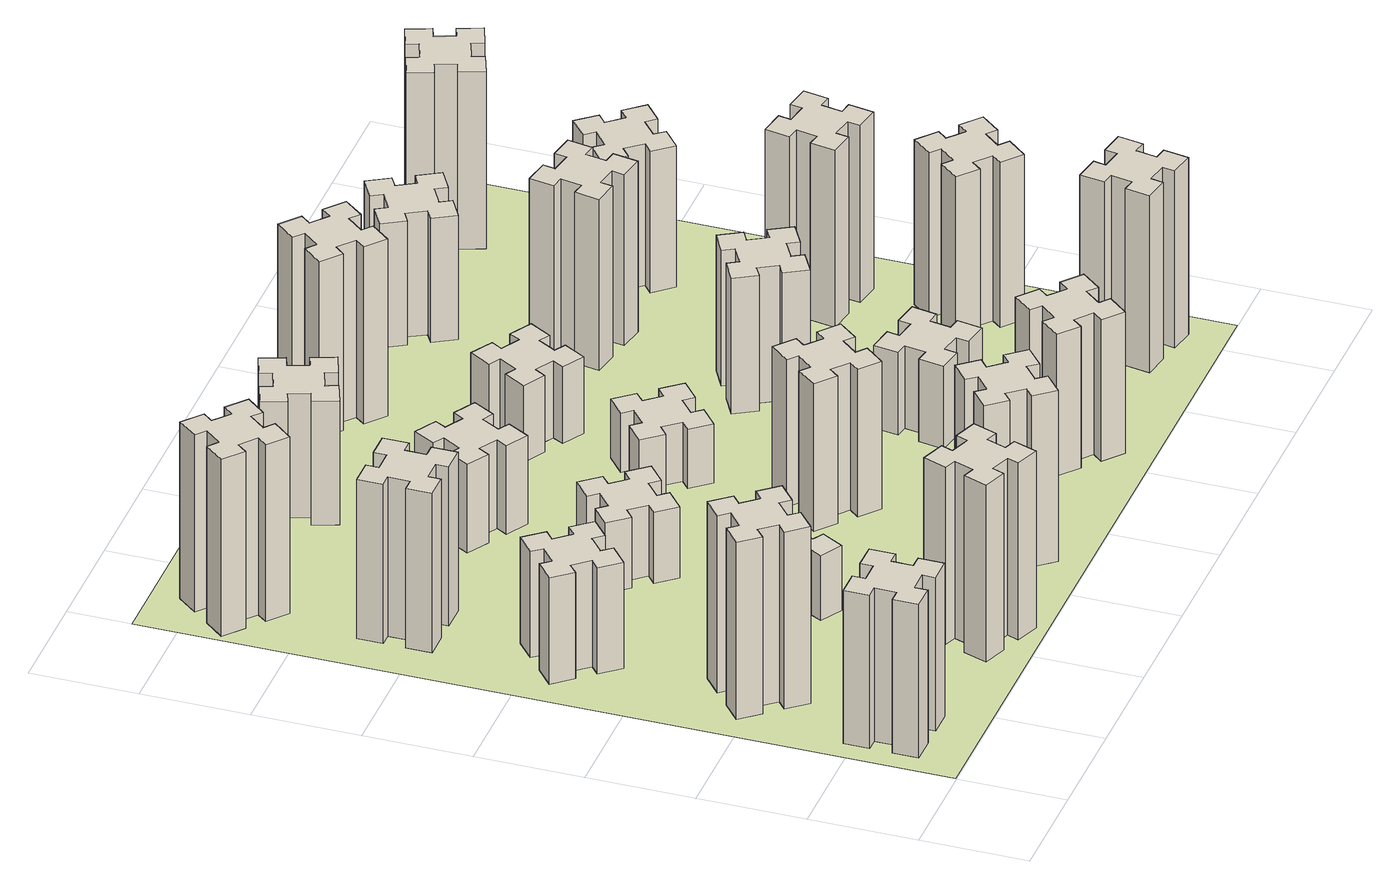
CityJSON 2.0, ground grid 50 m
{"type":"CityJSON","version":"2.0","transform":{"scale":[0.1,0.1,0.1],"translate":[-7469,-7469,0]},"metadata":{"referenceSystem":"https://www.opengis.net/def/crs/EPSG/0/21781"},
"CityObjects":{
"building1":{"type":"Building","attributes":{"class":"1000","function":"1000","usage":"1000","yearOfConstruction":2016,"roofType":"1000","measuredHeight":78,"storeysAboveGround":30,"storeysBelowGround":0},"geometry":[{"type":"Solid","lod":"1","boundaries":[[[[0,1,2,3,4,5,6,7,8,9,10,11,12,13,14,15,16,17,18,19]],[[17,16,20,21]],[[16,15,22,20]],[[15,14,23,22]],[[14,13,24,23]],[[13,12,25,24]],[[12,11,26,25]],[[11,10,27,26]],[[10,9,28,27]],[[9,8,29,28]],[[8,7,30,29]],[[7,6,31,30]],[[6,5,32,31]],[[5,4,33,32]],[[4,3,34,33]],[[3,2,35,34]],[[2,1,36,35]],[[1,0,37,36]],[[0,19,38,37]],[[19,18,39,38]],[[18,17,21,39]],[[24,25,26,27,28,29,30,31,32,33,34,35,36,37,38,39,21,20,22,23]]]]}]},
"building2":{"type":"Building","attributes":{"class":"1000","function":"1000","usage":"1000","yearOfConstruction":2016,"roofType":"1000","measuredHeight":90,"storeysAboveGround":30,"storeysBelowGround":0},"geometry":[{"type":"Solid","lod":"1","boundaries":[[[[40,41,42,43,44,45,46,47,48,49,50,51,52,53,54,55,56,57,58,59]],[[57,56,60,61]],[[56,55,62,60]],[[55,54,63,62]],[[54,53,64,63]],[[53,52,65,64]],[[52,51,66,65]],[[51,50,67,66]],[[50,49,68,67]],[[49,48,69,68]],[[48,47,70,69]],[[47,46,71,70]],[[46,45,72,71]],[[45,44,73,72]],[[44,43,74,73]],[[43,42,75,74]],[[42,41,76,75]],[[41,40,77,76]],[[40,59,78,77]],[[59,58,79,78]],[[58,57,61,79]],[[64,65,66,67,68,69,70,71,72,73,74,75,76,77,78,79,61,60,62,63]]]]}]},
"building3":{"type":"Building","attributes":{"class":"1000","function":"1000","usage":"1000","yearOfConstruction":2016,"roofType":"1000","measuredHeight":54,"storeysAboveGround":30,"storeysBelowGround":0},"geometry":[{"type":"Solid","lod":"1","boundaries":[[[[80,81,82,83,84,85,86,87,88,89,90,91,92,93,94,95,96,97,98,99]],[[97,96,100,101]],[[96,95,102,100]],[[95,94,103,102]],[[94,93,104,103]],[[93,92,105,104]],[[92,91,106,105]],[[91,90,107,106]],[[90,89,108,107]],[[89,88,109,108]],[[88,87,110,109]],[[87,86,111,110]],[[86,85,112,111]],[[85,84,113,112]],[[84,83,114,113]],[[83,82,115,114]],[[82,81,116,115]],[[81,80,117,116]],[[80,99,118,117]],[[99,98,119,118]],[[98,97,101,119]],[[104,105,106,107,108,109,110,111,112,113,114,115,116,117,118,119,101,100,102,103]]]]}]},
"building4":{"type":"Building","attributes":{"class":"1000","function":"1000","usage":"1000","yearOfConstruction":2016,"roofType":"1000","measuredHeight":81,"storeysAboveGround":30,"storeysBelowGround":0},"geometry":[{"type":"Solid","lod":"1","boundaries":[[[[120,121,122,123,124,125,126,127,128,129,130,131,132,133,134,135,136,137,138,139]],[[137,136,140,141]],[[136,135,142,140]],[[135,134,143,142]],[[134,133,144,143]],[[133,132,145,144]],[[132,131,146,145]],[[131,130,147,146]],[[130,129,148,147]],[[129,128,149,148]],[[128,127,150,149]],[[127,126,151,150]],[[126,125,152,151]],[[125,124,153,152]],[[124,123,154,153]],[[123,122,155,154]],[[122,121,156,155]],[[121,120,157,156]],[[120,139,158,157]],[[139,138,159,158]],[[138,137,141,159]],[[144,145,146,147,148,149,150,151,152,153,154,155,156,157,158,159,141,140,142,143]]]]}]},
"building5":{"type":"Building","attributes":{"class":"1000","function":"1000","usage":"1000","yearOfConstruction":2016,"roofType":"1000","measuredHeight":90,"storeysAboveGround":30,"storeysBelowGround":0},"geometry":[{"type":"Solid","lod":"1","boundaries":[[[[160,161,162,163,164,165,166,167,168,169,170,171,172,173,174,175,176,177,178,179]],[[177,176,180,181]],[[176,175,182,180]],[[175,174,183,182]],[[174,173,184,183]],[[173,172,185,184]],[[172,171,186,185]],[[171,170,187,186]],[[170,169,188,187]],[[169,168,189,188]],[[168,167,190,189]],[[167,166,191,190]],[[166,165,192,191]],[[165,164,193,192]],[[164,163,194,193]],[[163,162,195,194]],[[162,161,196,195]],[[161,160,197,196]],[[160,179,198,197]],[[179,178,199,198]],[[178,177,181,199]],[[184,185,186,187,188,189,190,191,192,193,194,195,196,197,198,199,181,180,182,183]]]]}]},
"building6":{"type":"Building","attributes":{"class":"1000","function":"1000","usage":"1000","yearOfConstruction":2016,"roofType":"1000","measuredHeight":90,"storeysAboveGround":30,"storeysBelowGround":0},"geometry":[{"type":"Solid","lod":"1","boundaries":[[[[200,201,202,203,204,205,206,207,208,209,210,211,212,213,214,215,216,217,218,219]],[[217,216,220,221]],[[216,215,222,220]],[[215,214,223,222]],[[214,213,224,223]],[[213,212,225,224]],[[212,211,226,225]],[[211,210,227,226]],[[210,209,228,227]],[[209,208,229,228]],[[208,207,230,229]],[[207,206,231,230]],[[206,205,232,231]],[[205,204,233,232]],[[204,203,234,233]],[[203,202,235,234]],[[202,201,236,235]],[[201,200,237,236]],[[200,219,238,237]],[[219,218,239,238]],[[218,217,221,239]],[[224,225,226,227,228,229,230,231,232,233,234,235,236,237,238,239,221,220,222,223]]]]}]},
"building7":{"type":"Building","attributes":{"class":"1000","function":"1000","usage":"1000","yearOfConstruction":2016,"roofType":"1000","measuredHeight":33,"storeysAboveGround":30,"storeysBelowGround":0},"geometry":[{"type":"Solid","lod":"1","boundaries":[[[[240,241,242,243,244,245,246,247,248,249,250,251,252,253,254,255,256,257,258,259]],[[257,256,260,261]],[[256,255,262,260]],[[255,254,263,262]],[[254,253,264,263]],[[253,252,265,264]],[[252,251,266,265]],[[251,250,267,266]],[[250,249,268,267]],[[249,248,269,268]],[[248,247,270,269]],[[247,246,271,270]],[[246,245,272,271]],[[245,244,273,272]],[[244,243,274,273]],[[243,242,275,274]],[[242,241,276,275]],[[241,240,277,276]],[[240,259,278,277]],[[259,258,279,278]],[[258,257,261,279]],[[264,265,266,267,268,269,270,271,272,273,274,275,276,277,278,279,261,260,262,263]]]]}]},
"building8":{"type":"Building","attributes":{"class":"1000","function":"1000","usage":"1000","yearOfConstruction":2016,"roofType":"1000","measuredHeight":36,"storeysAboveGround":30,"storeysBelowGround":0},"geometry":[{"type":"Solid","lod":"1","boundaries":[[[[280,281,282,283,284,285,286,287,288,289,290,291,292,293,294,295,296,297,298,299]],[[297,296,300,301]],[[296,295,302,300]],[[295,294,303,302]],[[294,293,304,303]],[[293,292,305,304]],[[292,291,306,305]],[[291,290,307,306]],[[290,289,308,307]],[[289,288,309,308]],[[288,287,310,309]],[[287,286,311,310]],[[286,285,312,311]],[[285,284,313,312]],[[284,283,314,313]],[[283,282,315,314]],[[282,281,316,315]],[[281,280,317,316]],[[280,299,318,317]],[[299,298,319,318]],[[298,297,301,319]],[[304,305,306,307,308,309,310,311,312,313,314,315,316,317,318,319,301,300,302,303]]]]}]},
"building9":{"type":"Building","attributes":{"class":"1000","function":"1000","usage":"1000","yearOfConstruction":2016,"roofType":"1000","measuredHeight":87,"storeysAboveGround":30,"storeysBelowGround":0},"geometry":[{"type":"Solid","lod":"1","boundaries":[[[[320,321,322,323,324,325,326,327,328,329,330,331,332,333,334,335,336,337,338,339]],[[337,336,340,341]],[[336,335,342,340]],[[335,334,343,342]],[[334,333,344,343]],[[333,332,345,344]],[[332,331,346,345]],[[331,330,347,346]],[[330,329,348,347]],[[329,328,349,348]],[[328,327,350,349]],[[327,326,351,350]],[[326,325,352,351]],[[325,324,353,352]],[[324,323,354,353]],[[323,322,355,354]],[[322,321,356,355]],[[321,320,357,356]],[[320,339,358,357]],[[339,338,359,358]],[[338,337,341,359]],[[344,345,346,347,348,349,350,351,352,353,354,355,356,357,358,359,341,340,342,343]]]]}]},
"building10":{"type":"Building","attributes":{"class":"1000","function":"1000","usage":"1000","yearOfConstruction":2016,"roofType":"1000","measuredHeight":45,"storeysAboveGround":30,"storeysBelowGround":0},"geometry":[{"type":"Solid","lod":"1","boundaries":[[[[360,361,362,363,364,365,366,367,368,369,370,371,372,373,374,375,376,377,378,379]],[[377,376,380,381]],[[376,375,382,380]],[[375,374,383,382]],[[374,373,384,383]],[[373,372,385,384]],[[372,371,386,385]],[[371,370,387,386]],[[370,369,388,387]],[[369,368,389,388]],[[368,367,390,389]],[[367,366,391,390]],[[366,365,392,391]],[[365,364,393,392]],[[364,363,394,393]],[[363,362,395,394]],[[362,361,396,395]],[[361,360,397,396]],[[360,379,398,397]],[[379,378,399,398]],[[378,377,381,399]],[[384,385,386,387,388,389,390,391,392,393,394,395,396,397,398,399,381,380,382,383]]]]}]},
"building11":{"type":"Building","attributes":{"class":"1000","function":"1000","usage":"1000","yearOfConstruction":2016,"roofType":"1000","measuredHeight":63,"storeysAboveGround":30,"storeysBelowGround":0},"geometry":[{"type":"Solid","lod":"1","boundaries":[[[[400,401,402,403,404,405,406,407,408,409,410,411,412,413,414,415,416,417,418,419]],[[417,416,420,421]],[[416,415,422,420]],[[415,414,423,422]],[[414,413,424,423]],[[413,412,425,424]],[[412,411,426,425]],[[411,410,427,426]],[[410,409,428,427]],[[409,408,429,428]],[[408,407,430,429]],[[407,406,431,430]],[[406,405,432,431]],[[405,404,433,432]],[[404,403,434,433]],[[403,402,435,434]],[[402,401,436,435]],[[401,400,437,436]],[[400,419,438,437]],[[419,418,439,438]],[[418,417,421,439]],[[424,425,426,427,428,429,430,431,432,433,434,435,436,437,438,439,421,420,422,423]]]]}]},
"building12":{"type":"Building","attributes":{"class":"1000","function":"1000","usage":"1000","yearOfConstruction":2016,"roofType":"1000","measuredHeight":75,"storeysAboveGround":30,"storeysBelowGround":0},"geometry":[{"type":"Solid","lod":"1","boundaries":[[[[440,441,442,443,444,445,446,447,448,449,450,451,452,453,454,455,456,457,458,459]],[[457,456,460,461]],[[456,455,462,460]],[[455,454,463,462]],[[454,453,464,463]],[[453,452,465,464]],[[452,451,466,465]],[[451,450,467,466]],[[450,449,468,467]],[[449,448,469,468]],[[448,447,470,469]],[[447,446,471,470]],[[446,445,472,471]],[[445,444,473,472]],[[444,443,474,473]],[[443,442,475,474]],[[442,441,476,475]],[[441,440,477,476]],[[440,459,478,477]],[[459,458,479,478]],[[458,457,461,479]],[[464,465,466,467,468,469,470,471,472,473,474,475,476,477,478,479,461,460,462,463]]]]}]},
"building13":{"type":"Building","attributes":{"class":"1000","function":"1000","usage":"1000","yearOfConstruction":2016,"roofType":"1000","measuredHeight":30,"storeysAboveGround":30,"storeysBelowGround":0},"geometry":[{"type":"Solid","lod":"1","boundaries":[[[[480,481,482,483,484,485,486,487,488,489,490,491,492,493,494,495,496,497,498,499]],[[497,496,500,501]],[[496,495,502,500]],[[495,494,503,502]],[[494,493,504,503]],[[493,492,505,504]],[[492,491,506,505]],[[491,490,507,506]],[[490,489,508,507]],[[489,488,509,508]],[[488,487,510,509]],[[487,486,511,510]],[[486,485,512,511]],[[485,484,513,512]],[[484,483,514,513]],[[483,482,515,514]],[[482,481,516,515]],[[481,480,517,516]],[[480,499,518,517]],[[499,498,519,518]],[[498,497,501,519]],[[504,505,506,507,508,509,510,511,512,513,514,515,516,517,518,519,501,500,502,503]]]]}]},
"building14":{"type":"Building","attributes":{"class":"1000","function":"1000","usage":"1000","yearOfConstruction":2016,"roofType":"1000","measuredHeight":72,"storeysAboveGround":30,"storeysBelowGround":0},"geometry":[{"type":"Solid","lod":"1","boundaries":[[[[520,521,522,523,524,525,526,527,528,529,530,531,532,533,534,535,536,537,538,539]],[[537,536,540,541]],[[536,535,542,540]],[[535,534,543,542]],[[534,533,544,543]],[[533,532,545,544]],[[532,531,546,545]],[[531,530,547,546]],[[530,529,548,547]],[[529,528,549,548]],[[528,527,550,549]],[[527,526,551,550]],[[526,525,552,551]],[[525,524,553,552]],[[524,523,554,553]],[[523,522,555,554]],[[522,521,556,555]],[[521,520,557,556]],[[520,539,558,557]],[[539,538,559,558]],[[538,537,541,559]],[[544,545,546,547,548,549,550,551,552,553,554,555,556,557,558,559,541,540,542,543]]]]}]},
"building15":{"type":"Building","attributes":{"class":"1000","function":"1000","usage":"1000","yearOfConstruction":2016,"roofType":"1000","measuredHeight":39,"storeysAboveGround":30,"storeysBelowGround":0},"geometry":[{"type":"Solid","lod":"1","boundaries":[[[[560,561,562,563,564,565,566,567,568,569,570,571,572,573,574,575,576,577,578,579]],[[577,576,580,581]],[[576,575,582,580]],[[575,574,583,582]],[[574,573,584,583]],[[573,572,585,584]],[[572,571,586,585]],[[571,570,587,586]],[[570,569,588,587]],[[569,568,589,588]],[[568,567,590,589]],[[567,566,591,590]],[[566,565,592,591]],[[565,564,593,592]],[[564,563,594,593]],[[563,562,595,594]],[[562,561,596,595]],[[561,560,597,596]],[[560,579,598,597]],[[579,578,599,598]],[[578,577,581,599]],[[584,585,586,587,588,589,590,591,592,593,594,595,596,597,598,599,581,580,582,583]]]]}]},
"building16":{"type":"Building","attributes":{"class":"1000","function":"1000","usage":"1000","yearOfConstruction":2016,"roofType":"1000","measuredHeight":90,"storeysAboveGround":30,"storeysBelowGround":0},"geometry":[{"type":"Solid","lod":"1","boundaries":[[[[600,601,602,603,604,605,606,607,608,609,610,611,612,613,614,615,616,617,618,619]],[[617,616,620,621]],[[616,615,622,620]],[[615,614,623,622]],[[614,613,624,623]],[[613,612,625,624]],[[612,611,626,625]],[[611,610,627,626]],[[610,609,628,627]],[[609,608,629,628]],[[608,607,630,629]],[[607,606,631,630]],[[606,605,632,631]],[[605,604,633,632]],[[604,603,634,633]],[[603,602,635,634]],[[602,601,636,635]],[[601,600,637,636]],[[600,619,638,637]],[[619,618,639,638]],[[618,617,621,639]],[[624,625,626,627,628,629,630,631,632,633,634,635,636,637,638,639,621,620,622,623]]]]}]},
"building17":{"type":"Building","attributes":{"class":"1000","function":"1000","usage":"1000","yearOfConstruction":2016,"roofType":"1000","measuredHeight":42,"storeysAboveGround":30,"storeysBelowGround":0},"geometry":[{"type":"Solid","lod":"1","boundaries":[[[[640,641,642,643,644,645,646,647,648,649,650,651,652,653,654,655,656,657,658,659]],[[657,656,660,661]],[[656,655,662,660]],[[655,654,663,662]],[[654,653,664,663]],[[653,652,665,664]],[[652,651,666,665]],[[651,650,667,666]],[[650,649,668,667]],[[649,648,669,668]],[[648,647,670,669]],[[647,646,671,670]],[[646,645,672,671]],[[645,644,673,672]],[[644,643,674,673]],[[643,642,675,674]],[[642,641,676,675]],[[641,640,677,676]],[[640,659,678,677]],[[659,658,679,678]],[[658,657,661,679]],[[664,665,666,667,668,669,670,671,672,673,674,675,676,677,678,679,661,660,662,663]]]]}]},
"building18":{"type":"Building","attributes":{"class":"1000","function":"1000","usage":"1000","yearOfConstruction":2016,"roofType":"1000","measuredHeight":69,"storeysAboveGround":30,"storeysBelowGround":0},"geometry":[{"type":"Solid","lod":"1","boundaries":[[[[680,681,682,683,684,685,686,687,688,689,690,691,692,693,694,695,696,697,698,699]],[[697,696,700,701]],[[696,695,702,700]],[[695,694,703,702]],[[694,693,704,703]],[[693,692,705,704]],[[692,691,706,705]],[[691,690,707,706]],[[690,689,708,707]],[[689,688,709,708]],[[688,687,710,709]],[[687,686,711,710]],[[686,685,712,711]],[[685,684,713,712]],[[684,683,714,713]],[[683,682,715,714]],[[682,681,716,715]],[[681,680,717,716]],[[680,699,718,717]],[[699,698,719,718]],[[698,697,701,719]],[[704,705,706,707,708,709,710,711,712,713,714,715,716,717,718,719,701,700,702,703]]]]}]},
"building19":{"type":"Building","attributes":{"class":"1000","function":"1000","usage":"1000","yearOfConstruction":2016,"roofType":"1000","measuredHeight":87,"storeysAboveGround":30,"storeysBelowGround":0},"geometry":[{"type":"Solid","lod":"1","boundaries":[[[[720,721,722,723,724,725,726,727,728,729,730,731,732,733,734,735,736,737,738,739]],[[737,736,740,741]],[[736,735,742,740]],[[735,734,743,742]],[[734,733,744,743]],[[733,732,745,744]],[[732,731,746,745]],[[731,730,747,746]],[[730,729,748,747]],[[729,728,749,748]],[[728,727,750,749]],[[727,726,751,750]],[[726,725,752,751]],[[725,724,753,752]],[[724,723,754,753]],[[723,722,755,754]],[[722,721,756,755]],[[721,720,757,756]],[[720,739,758,757]],[[739,738,759,758]],[[738,737,741,759]],[[744,745,746,747,748,749,750,751,752,753,754,755,756,757,758,759,741,740,742,743]]]]}]},
"building20":{"type":"Building","attributes":{"class":"1000","function":"1000","usage":"1000","yearOfConstruction":2016,"roofType":"1000","measuredHeight":90,"storeysAboveGround":30,"storeysBelowGround":0},"geometry":[{"type":"Solid","lod":"1","boundaries":[[[[760,761,762,763,764,765,766,767,768,769,770,771,772,773,774,775,776,777,778,779]],[[777,776,780,781]],[[776,775,782,780]],[[775,774,783,782]],[[774,773,784,783]],[[773,772,785,784]],[[772,771,786,785]],[[771,770,787,786]],[[770,769,788,787]],[[769,768,789,788]],[[768,767,790,789]],[[767,766,791,790]],[[766,765,792,791]],[[765,764,793,792]],[[764,763,794,793]],[[763,762,795,794]],[[762,761,796,795]],[[761,760,797,796]],[[760,779,798,797]],[[779,778,799,798]],[[778,777,781,799]],[[784,785,786,787,788,789,790,791,792,793,794,795,796,797,798,799,781,780,782,783]]]]}]},
"building21":{"type":"Building","attributes":{"class":"1000","function":"1000","usage":"1000","yearOfConstruction":2016,"roofType":"1000","measuredHeight":63,"storeysAboveGround":30,"storeysBelowGround":0},"geometry":[{"type":"Solid","lod":"1","boundaries":[[[[800,801,802,803,804,805,806,807,808,809,810,811,812,813,814,815,816,817,818,819]],[[817,816,820,821]],[[816,815,822,820]],[[815,814,823,822]],[[814,813,824,823]],[[813,812,825,824]],[[812,811,826,825]],[[811,810,827,826]],[[810,809,828,827]],[[809,808,829,828]],[[808,807,830,829]],[[807,806,831,830]],[[806,805,832,831]],[[805,804,833,832]],[[804,803,834,833]],[[803,802,835,834]],[[802,801,836,835]],[[801,800,837,836]],[[800,819,838,837]],[[819,818,839,838]],[[818,817,821,839]],[[824,825,826,827,828,829,830,831,832,833,834,835,836,837,838,839,821,820,822,823]]]]}]},
"building22":{"type":"Building","attributes":{"class":"1000","function":"1000","usage":"1000","yearOfConstruction":2016,"roofType":"1000","measuredHeight":84,"storeysAboveGround":30,"storeysBelowGround":0},"geometry":[{"type":"Solid","lod":"1","boundaries":[[[[840,841,842,843,844,845,846,847,848,849,850,851,852,853,854,855,856,857,858,859]],[[857,856,860,861]],[[856,855,862,860]],[[855,854,863,862]],[[854,853,864,863]],[[853,852,865,864]],[[852,851,866,865]],[[851,850,867,866]],[[850,849,868,867]],[[849,848,869,868]],[[848,847,870,869]],[[847,846,871,870]],[[846,845,872,871]],[[845,844,873,872]],[[844,843,874,873]],[[843,842,875,874]],[[842,841,876,875]],[[841,840,877,876]],[[840,859,878,877]],[[859,858,879,878]],[[858,857,861,879]],[[864,865,866,867,868,869,870,871,872,873,874,875,876,877,878,879,861,860,862,863]]]]}]},
"building23":{"type":"Building","attributes":{"class":"1000","function":"1000","usage":"1000","yearOfConstruction":2016,"roofType":"1000","measuredHeight":90,"storeysAboveGround":30,"storeysBelowGround":0},"geometry":[{"type":"Solid","lod":"1","boundaries":[[[[880,881,882,883,884,885,886,887,888,889,890,891,892,893,894,895,896,897,898,899]],[[897,896,900,901]],[[896,895,902,900]],[[895,894,903,902]],[[894,893,904,903]],[[893,892,905,904]],[[892,891,906,905]],[[891,890,907,906]],[[890,889,908,907]],[[889,888,909,908]],[[888,887,910,909]],[[887,886,911,910]],[[886,885,912,911]],[[885,884,913,912]],[[884,883,914,913]],[[883,882,915,914]],[[882,881,916,915]],[[881,880,917,916]],[[880,899,918,917]],[[899,898,919,918]],[[898,897,901,919]],[[904,905,906,907,908,909,910,911,912,913,914,915,916,917,918,919,901,900,902,903]]]]}]},
"building24":{"type":"Building","attributes":{"class":"1000","function":"1000","usage":"1000","yearOfConstruction":2016,"roofType":"1000","measuredHeight":72,"storeysAboveGround":30,"storeysBelowGround":0},"geometry":[{"type":"Solid","lod":"1","boundaries":[[[[920,921,922,923,924,925,926,927,928,929,930,931,932,933,934,935,936,937,938,939]],[[937,936,940,941]],[[936,935,942,940]],[[935,934,943,942]],[[934,933,944,943]],[[933,932,945,944]],[[932,931,946,945]],[[931,930,947,946]],[[930,929,948,947]],[[929,928,949,948]],[[928,927,950,949]],[[927,926,951,950]],[[926,925,952,951]],[[925,924,953,952]],[[924,923,954,953]],[[923,922,955,954]],[[922,921,956,955]],[[921,920,957,956]],[[920,939,958,957]],[[939,938,959,958]],[[938,937,941,959]],[[944,945,946,947,948,949,950,951,952,953,954,955,956,957,958,959,941,940,942,943]]]]}]},
"building25":{"type":"Building","attributes":{"class":"1000","function":"1000","usage":"1000","yearOfConstruction":2016,"roofType":"1000","measuredHeight":90,"storeysAboveGround":30,"storeysBelowGround":0},"geometry":[{"type":"Solid","lod":"1","boundaries":[[[[960,961,962,963,964,965,966,967,968,969,970,971,972,973,974,975,976,977,978,979]],[[977,976,980,981]],[[976,975,982,980]],[[975,974,983,982]],[[974,973,984,983]],[[973,972,985,984]],[[972,971,986,985]],[[971,970,987,986]],[[970,969,988,987]],[[969,968,989,988]],[[968,967,990,989]],[[967,966,991,990]],[[966,965,992,991]],[[965,964,993,992]],[[964,963,994,993]],[[963,962,995,994]],[[962,961,996,995]],[[961,960,997,996]],[[960,979,998,997]],[[979,978,999,998]],[[978,977,981,999]],[[984,985,986,987,988,989,990,991,992,993,994,995,996,997,998,999,981,980,982,983]]]]}]},
"landuse1":{"type":"LandUse","attributes":{"name":"plot1","function":"1010"},"geometry":[{"type":"MultiSurface","lod":"1","boundaries":[[[1000,1001,1002,1003]]]}]}
},
"vertices":[
[165,425,0],[165,325,0],[105,325,0],[105,205,0],[225,205,0],[225,265,0],[325,265,0],[325,205,0],[445,205,0],[445,325,0],[385,325,0],[385,425,0],[445,425,0],[445,545,0],[325,545,0],[325,485,0],[225,485,0],[225,545,0],[105,545,0],[105,425,0],[225,485,780],[225,545,780],[325,485,780],[325,545,780],[445,545,780],[445,425,780],[385,425,780],[385,325,780],[445,325,780],[445,205,780],[325,205,780],[325,265,780],[225,265,780],[225,205,780],[105,205,780],[105,325,780],[165,325,780],[165,425,780],[105,425,780],[105,545,780],
[492,1048,0],[427,1124,0],[473,1163,0],[396,1255,0],[304,1178,0],[343,1132,0],[266,1067,0],[228,1113,0],[136,1036,0],[213,944,0],[259,983,0],[323,906,0],[277,868,0],[354,776,0],[446,853,0],[408,899,0],[484,963,0],[523,917,0],[615,994,0],[538,1086,0],[484,963,900],[523,917,900],[408,899,900],[446,853,900],[354,776,900],[277,868,900],[323,906,900],[259,983,900],[213,944,900],[136,1036,900],[228,1113,900],[266,1067,900],[343,1132,900],[304,1178,900],[396,1255,900],[473,1163,900],[427,1124,900],[492,1048,900],[538,1086,900],[615,994,900],
[492,1888,0],[427,1964,0],[473,2003,0],[396,2095,0],[304,2018,0],[343,1972,0],[266,1907,0],[228,1953,0],[136,1876,0],[213,1784,0],[259,1823,0],[323,1746,0],[277,1708,0],[354,1616,0],[446,1693,0],[408,1739,0],[484,1803,0],[523,1757,0],[615,1834,0],[538,1926,0],[484,1803,540],[523,1757,540],[408,1739,540],[446,1693,540],[354,1616,540],[277,1708,540],[323,1746,540],[259,1823,540],[213,1784,540],[136,1876,540],[228,1953,540],[266,1907,540],[343,1972,540],[304,2018,540],[396,2095,540],[473,2003,540],[427,1964,540],[492,1888,540],[538,1926,540],[615,1834,540],
[485,2545,0],[485,2645,0],[545,2645,0],[545,2765,0],[425,2765,0],[425,2705,0],[325,2705,0],[325,2765,0],[205,2765,0],[205,2645,0],[265,2645,0],[265,2545,0],[205,2545,0],[205,2425,0],[325,2425,0],[325,2485,0],[425,2485,0],[425,2425,0],[545,2425,0],[545,2545,0],[425,2485,810],[425,2425,810],[325,2485,810],[325,2425,810],[205,2425,810],[205,2545,810],[265,2545,810],[265,2645,810],[205,2645,810],[205,2765,810],[325,2765,810],[325,2705,810],[425,2705,810],[425,2765,810],[545,2765,810],[545,2645,810],[485,2645,810],[485,2545,810],[545,2545,810],[545,2425,810],
[1029,360,0],[995,266,0],[939,287,0],[897,174,0],[1010,133,0],[1031,189,0],[1125,155,0],[1104,99,0],[1217,57,0],[1258,170,0],[1202,191,0],[1236,285,0],[1292,264,0],[1333,377,0],[1220,418,0],[1200,362,0],[1106,396,0],[1127,452,0],[1014,493,0],[973,380,0],[1106,396,900],[1127,452,900],[1200,362,900],[1220,418,900],[1333,377,900],[1292,264,900],[1236,285,900],[1202,191,900],[1258,170,900],[1217,57,900],[1104,99,900],[1125,155,900],[1031,189,900],[1010,133,900],[897,174,900],[939,287,900],[995,266,900],[1029,360,900],[973,380,900],[1014,493,900],
[384,3387,0],[308,3452,0],[346,3498,0],[254,3575,0],[177,3483,0],[223,3444,0],[159,3368,0],[113,3406,0],[36,3314,0],[128,3237,0],[166,3283,0],[243,3219,0],[204,3173,0],[296,3096,0],[373,3188,0],[327,3226,0],[392,3303,0],[438,3264,0],[515,3356,0],[423,3433,0],[392,3303,900],[438,3264,900],[327,3226,900],[373,3188,900],[296,3096,900],[204,3173,900],[243,3219,900],[166,3283,900],[128,3237,900],[36,3314,900],[113,3406,900],[159,3368,900],[223,3444,900],[177,3483,900],[254,3575,900],[346,3498,900],[308,3452,900],[384,3387,900],[423,3433,900],[515,3356,900],
[1086,1017,0],[1136,1104,0],[1188,1074,0],[1248,1178,0],[1144,1238,0],[1114,1186,0],[1027,1236,0],[1057,1288,0],[953,1348,0],[893,1244,0],[945,1214,0],[895,1127,0],[843,1157,0],[783,1053,0],[887,993,0],[917,1045,0],[1004,995,0],[974,943,0],[1078,883,0],[1138,987,0],[1004,995,330],[974,943,330],[917,1045,330],[887,993,330],[783,1053,330],[843,1157,330],[895,1127,330],[945,1214,330],[893,1244,330],[953,1348,330],[1057,1288,330],[1027,1236,330],[1114,1186,330],[1144,1238,330],[1248,1178,330],[1188,1074,330],[1136,1104,330],[1086,1017,330],[1138,987,330],[1078,883,330],
[1083,1972,0],[1006,1907,0],[968,1953,0],[876,1876,0],[953,1784,0],[999,1823,0],[1063,1746,0],[1017,1708,0],[1094,1616,0],[1186,1693,0],[1148,1739,0],[1224,1803,0],[1263,1757,0],[1355,1834,0],[1278,1926,0],[1232,1888,0],[1167,1964,0],[1213,2003,0],[1136,2095,0],[1044,2018,0],[1167,1964,360],[1213,2003,360],[1232,1888,360],[1278,1926,360],[1355,1834,360],[1263,1757,360],[1224,1803,360],[1148,1739,360],[1186,1693,360],[1094,1616,360],[1017,1708,360],[1063,1746,360],[999,1823,360],[953,1784,360],[876,1876,360],[968,1953,360],[1006,1907,360],[1083,1972,360],[1044,2018,360],[1136,2095,360],
[1639,343,0],[1703,266,0],[1657,228,0],[1734,136,0],[1826,213,0],[1788,259,0],[1864,323,0],[1903,277,0],[1995,354,0],[1918,446,0],[1872,408,0],[1807,484,0],[1853,523,0],[1776,615,0],[1684,538,0],[1723,492,0],[1646,427,0],[1608,473,0],[1516,396,0],[1593,304,0],[1646,427,870],[1608,473,870],[1723,492,870],[1684,538,870],[1776,615,870],[1853,523,870],[1807,484,870],[1872,408,870],[1918,446,870],[1995,354,870],[1903,277,870],[1864,323,870],[1788,259,870],[1826,213,870],[1734,136,870],[1657,228,870],[1703,266,870],[1639,343,870],[1593,304,870],[1516,396,870],
[1117,2525,0],[1204,2475,0],[1174,2423,0],[1278,2363,0],[1338,2467,0],[1286,2497,0],[1336,2584,0],[1388,2554,0],[1448,2658,0],[1344,2718,0],[1314,2666,0],[1227,2716,0],[1257,2768,0],[1153,2828,0],[1093,2724,0],[1145,2694,0],[1095,2607,0],[1043,2637,0],[983,2533,0],[1087,2473,0],[1095,2607,450],[1043,2637,450],[1145,2694,450],[1093,2724,450],[1153,2828,450],[1257,2768,450],[1227,2716,450],[1314,2666,450],[1344,2718,450],[1448,2658,450],[1388,2554,450],[1336,2584,450],[1286,2497,450],[1338,2467,450],[1278,2363,450],[1174,2423,450],[1204,2475,450],[1117,2525,450],[1087,2473,450],[983,2533,450],
[1125,3456,0],[1031,3422,0],[1010,3478,0],[897,3437,0],[939,3324,0],[995,3345,0],[1029,3251,0],[973,3230,0],[1014,3117,0],[1127,3159,0],[1106,3215,0],[1200,3249,0],[1220,3193,0],[1333,3234,0],[1292,3347,0],[1236,3326,0],[1202,3420,0],[1258,3440,0],[1217,3553,0],[1104,3512,0],[1202,3420,630],[1258,3440,630],[1236,3326,630],[1292,3347,630],[1333,3234,630],[1220,3193,630],[1200,3249,630],[1106,3215,630],[1127,3159,630],[1014,3117,630],[973,3230,630],[1029,3251,630],[995,3345,630],[939,3324,630],[897,3437,630],[1010,3478,630],[1031,3422,630],[1125,3456,630],[1104,3512,630],[1217,3553,630],
[1803,1324,0],[1739,1248,0],[1693,1286,0],[1616,1194,0],[1708,1117,0],[1746,1163,0],[1823,1099,0],[1784,1053,0],[1876,976,0],[1953,1068,0],[1907,1106,0],[1972,1183,0],[2018,1144,0],[2095,1236,0],[2003,1313,0],[1964,1267,0],[1888,1332,0],[1926,1378,0],[1834,1455,0],[1757,1363,0],[1888,1332,750],[1926,1378,750],[1964,1267,750],[2003,1313,750],[2095,1236,750],[2018,1144,750],[1972,1183,750],[1907,1106,750],[1953,1068,750],[1876,976,750],[1784,1053,750],[1823,1099,750],[1746,1163,750],[1708,1117,750],[1616,1194,750],[1693,1286,750],[1739,1248,750],[1803,1324,750],[1757,1363,750],[1834,1455,750],
[1972,1988,0],[1907,2064,0],[1953,2103,0],[1876,2195,0],[1784,2118,0],[1823,2072,0],[1746,2007,0],[1708,2053,0],[1616,1976,0],[1693,1884,0],[1739,1923,0],[1803,1846,0],[1757,1808,0],[1834,1716,0],[1926,1793,0],[1888,1839,0],[1964,1903,0],[2003,1857,0],[2095,1934,0],[2018,2026,0],[1964,1903,300],[2003,1857,300],[1888,1839,300],[1926,1793,300],[1834,1716,300],[1757,1808,300],[1803,1846,300],[1739,1923,300],[1693,1884,300],[1616,1976,300],[1708,2053,300],[1746,2007,300],[1823,2072,300],[1784,2118,300],[1876,2195,300],[1953,2103,300],[1907,2064,300],[1972,1988,300],[2018,2026,300],[2095,1934,300],
[2486,323,0],[2563,259,0],[2524,213,0],[2616,136,0],[2693,228,0],[2647,266,0],[2712,343,0],[2758,304,0],[2835,396,0],[2743,473,0],[2704,427,0],[2628,492,0],[2666,538,0],[2574,615,0],[2497,523,0],[2543,484,0],[2479,408,0],[2433,446,0],[2356,354,0],[2448,277,0],[2479,408,720],[2433,446,720],[2543,484,720],[2497,523,720],[2574,615,720],[2666,538,720],[2628,492,720],[2704,427,720],[2743,473,720],[2835,396,720],[2758,304,720],[2712,343,720],[2647,266,720],[2693,228,720],[2616,136,720],[2524,213,720],[2563,259,720],[2486,323,720],[2448,277,720],[2356,354,720],
[2026,2497,0],[2076,2584,0],[2128,2554,0],[2188,2658,0],[2084,2718,0],[2054,2666,0],[1967,2716,0],[1997,2768,0],[1893,2828,0],[1833,2724,0],[1885,2694,0],[1835,2607,0],[1783,2637,0],[1723,2533,0],[1827,2473,0],[1857,2525,0],[1944,2475,0],[1914,2423,0],[2018,2363,0],[2078,2467,0],[1944,2475,390],[1914,2423,390],[1857,2525,390],[1827,2473,390],[1723,2533,390],[1783,2637,390],[1835,2607,390],[1885,2694,390],[1833,2724,390],[1893,2828,390],[1997,2768,390],[1967,2716,390],[2054,2666,390],[2084,2718,390],[2188,2658,390],[2128,2554,390],[2076,2584,390],[2026,2497,390],[2078,2467,390],[2018,2363,390],
[1746,3383,0],[1823,3319,0],[1784,3273,0],[1876,3196,0],[1953,3288,0],[1907,3326,0],[1972,3403,0],[2018,3364,0],[2095,3456,0],[2003,3533,0],[1964,3487,0],[1888,3552,0],[1926,3598,0],[1834,3675,0],[1757,3583,0],[1803,3544,0],[1739,3468,0],[1693,3506,0],[1616,3414,0],[1708,3337,0],[1739,3468,900],[1693,3506,900],[1803,3544,900],[1757,3583,900],[1834,3675,900],[1926,3598,900],[1888,3552,900],[1964,3487,900],[2003,3533,900],[2095,3456,900],[2018,3364,900],[1972,3403,900],[1907,3326,900],[1953,3288,900],[1876,3196,900],[1784,3273,900],[1823,3319,900],[1746,3383,900],[1708,3337,900],[1616,3414,900],
[2695,947,0],[2712,1045,0],[2771,1035,0],[2792,1153,0],[2674,1174,0],[2664,1115,0],[2565,1132,0],[2576,1191,0],[2457,1212,0],[2437,1094,0],[2496,1084,0],[2478,985,0],[2419,996,0],[2398,877,0],[2517,857,0],[2527,916,0],[2625,898,0],[2615,839,0],[2733,818,0],[2754,937,0],[2625,898,420],[2615,839,420],[2527,916,420],[2517,857,420],[2398,877,420],[2419,996,420],[2478,985,420],[2496,1084,420],[2437,1094,420],[2457,1212,420],[2576,1191,420],[2565,1132,420],[2664,1115,420],[2674,1174,420],[2792,1153,420],[2771,1035,420],[2712,1045,420],[2695,947,420],[2754,937,420],[2733,818,420],
[2716,1767,0],[2666,1854,0],[2718,1884,0],[2658,1988,0],[2554,1928,0],[2584,1876,0],[2497,1826,0],[2467,1878,0],[2363,1818,0],[2423,1714,0],[2475,1744,0],[2525,1657,0],[2473,1627,0],[2533,1523,0],[2637,1583,0],[2607,1635,0],[2694,1685,0],[2724,1633,0],[2828,1693,0],[2768,1797,0],[2694,1685,690],[2724,1633,690],[2607,1635,690],[2637,1583,690],[2533,1523,690],[2473,1627,690],[2525,1657,690],[2475,1744,690],[2423,1714,690],[2363,1818,690],[2467,1878,690],[2497,1826,690],[2584,1876,690],[2554,1928,690],[2658,1988,690],[2718,1884,690],[2666,1854,690],[2716,1767,690],[2768,1797,690],[2828,1693,690],
[2596,2664,0],[2578,2565,0],[2519,2576,0],[2498,2457,0],[2617,2437,0],[2627,2496,0],[2725,2478,0],[2715,2419,0],[2833,2398,0],[2854,2517,0],[2795,2527,0],[2812,2625,0],[2871,2615,0],[2892,2733,0],[2774,2754,0],[2764,2695,0],[2665,2712,0],[2676,2771,0],[2557,2792,0],[2537,2674,0],[2665,2712,870],[2676,2771,870],[2764,2695,870],[2774,2754,870],[2892,2733,870],[2871,2615,870],[2812,2625,870],[2795,2527,870],[2854,2517,870],[2833,2398,870],[2715,2419,870],[2725,2478,870],[2627,2496,870],[2617,2437,870],[2498,2457,870],[2519,2576,870],[2578,2565,870],[2596,2664,870],[2537,2674,870],[2557,2792,870],
[3504,475,0],[3405,492,0],[3416,551,0],[3297,572,0],[3277,454,0],[3336,444,0],[3318,345,0],[3259,356,0],[3238,237,0],[3357,217,0],[3367,276,0],[3465,258,0],[3455,199,0],[3573,178,0],[3594,297,0],[3535,307,0],[3552,405,0],[3611,395,0],[3632,513,0],[3514,534,0],[3552,405,900],[3611,395,900],[3535,307,900],[3594,297,900],[3573,178,900],[3455,199,900],[3465,258,900],[3367,276,900],[3357,217,900],[3238,237,900],[3259,356,900],[3318,345,900],[3336,444,900],[3277,454,900],[3297,572,900],[3416,551,900],[3405,492,900],[3504,475,900],[3514,534,900],[3632,513,900],
[2716,3347,0],[2666,3434,0],[2718,3464,0],[2658,3568,0],[2554,3508,0],[2584,3456,0],[2497,3406,0],[2467,3458,0],[2363,3398,0],[2423,3294,0],[2475,3324,0],[2525,3237,0],[2473,3207,0],[2533,3103,0],[2637,3163,0],[2607,3215,0],[2694,3265,0],[2724,3213,0],[2828,3273,0],[2768,3377,0],[2694,3265,630],[2724,3213,630],[2607,3215,630],[2637,3163,630],[2533,3103,630],[2473,3207,630],[2525,3237,630],[2475,3324,630],[2423,3294,630],[2363,3398,630],[2467,3458,630],[2497,3406,630],[2584,3456,630],[2554,3508,630],[2658,3568,630],[2718,3464,630],[2666,3434,630],[2716,3347,630],[2768,3377,630],[2828,3273,630],
[3487,1006,0],[3552,1083,0],[3598,1044,0],[3675,1136,0],[3583,1213,0],[3544,1167,0],[3468,1232,0],[3506,1278,0],[3414,1355,0],[3337,1263,0],[3383,1224,0],[3319,1148,0],[3273,1186,0],[3196,1094,0],[3288,1017,0],[3326,1063,0],[3403,999,0],[3364,953,0],[3456,876,0],[3533,968,0],[3403,999,840],[3364,953,840],[3326,1063,840],[3288,1017,840],[3196,1094,840],[3273,1186,840],[3319,1148,840],[3383,1224,840],[3337,1263,840],[3414,1355,840],[3506,1278,840],[3468,1232,840],[3544,1167,840],[3583,1213,840],[3675,1136,840],[3598,1044,840],[3552,1083,840],[3487,1006,840],[3533,968,840],[3456,876,840],
[3267,1656,0],[3365,1638,0],[3355,1579,0],[3473,1558,0],[3494,1677,0],[3435,1687,0],[3452,1785,0],[3511,1775,0],[3532,1893,0],[3414,1914,0],[3404,1855,0],[3305,1872,0],[3316,1931,0],[3197,1952,0],[3177,1834,0],[3236,1824,0],[3218,1725,0],[3159,1736,0],[3138,1617,0],[3257,1597,0],[3218,1725,900],[3159,1736,900],[3236,1824,900],[3177,1834,900],[3197,1952,900],[3316,1931,900],[3305,1872,900],[3404,1855,900],[3414,1914,900],[3532,1893,900],[3511,1775,900],[3452,1785,900],[3435,1687,900],[3494,1677,900],[3473,1558,900],[3355,1579,900],[3365,1638,900],[3267,1656,900],[3257,1597,900],[3138,1617,900],
[3119,2563,0],[3183,2486,0],[3137,2448,0],[3214,2356,0],[3306,2433,0],[3268,2479,0],[3344,2543,0],[3383,2497,0],[3475,2574,0],[3398,2666,0],[3352,2628,0],[3287,2704,0],[3333,2743,0],[3256,2835,0],[3164,2758,0],[3203,2712,0],[3126,2647,0],[3088,2693,0],[2996,2616,0],[3073,2524,0],[3126,2647,720],[3088,2693,720],[3203,2712,720],[3164,2758,720],[3256,2835,720],[3333,2743,720],[3287,2704,720],[3352,2628,720],[3398,2666,720],[3475,2574,720],[3383,2497,720],[3344,2543,720],[3268,2479,720],[3306,2433,720],[3214,2356,720],[3137,2448,720],[3183,2486,720],[3119,2563,720],[3073,2524,720],[2996,2616,720],
[3326,3315,0],[3420,3349,0],[3440,3293,0],[3553,3334,0],[3512,3447,0],[3456,3426,0],[3422,3520,0],[3478,3540,0],[3437,3653,0],[3324,3612,0],[3345,3556,0],[3251,3522,0],[3230,3578,0],[3117,3537,0],[3159,3424,0],[3215,3445,0],[3249,3351,0],[3193,3330,0],[3234,3217,0],[3347,3259,0],[3249,3351,900],[3193,3330,900],[3215,3445,900],[3159,3424,900],[3117,3537,900],[3230,3578,900],[3251,3522,900],[3345,3556,900],[3324,3612,900],[3437,3653,900],[3478,3540,900],[3422,3520,900],[3456,3426,900],[3512,3447,900],[3553,3334,900],[3440,3293,900],[3420,3349,900],[3326,3315,900],[3347,3259,900],[3234,3217,900],
[5,3705,0],[3705,3705,0],[3705,5,0],[5,5,0]
]}
